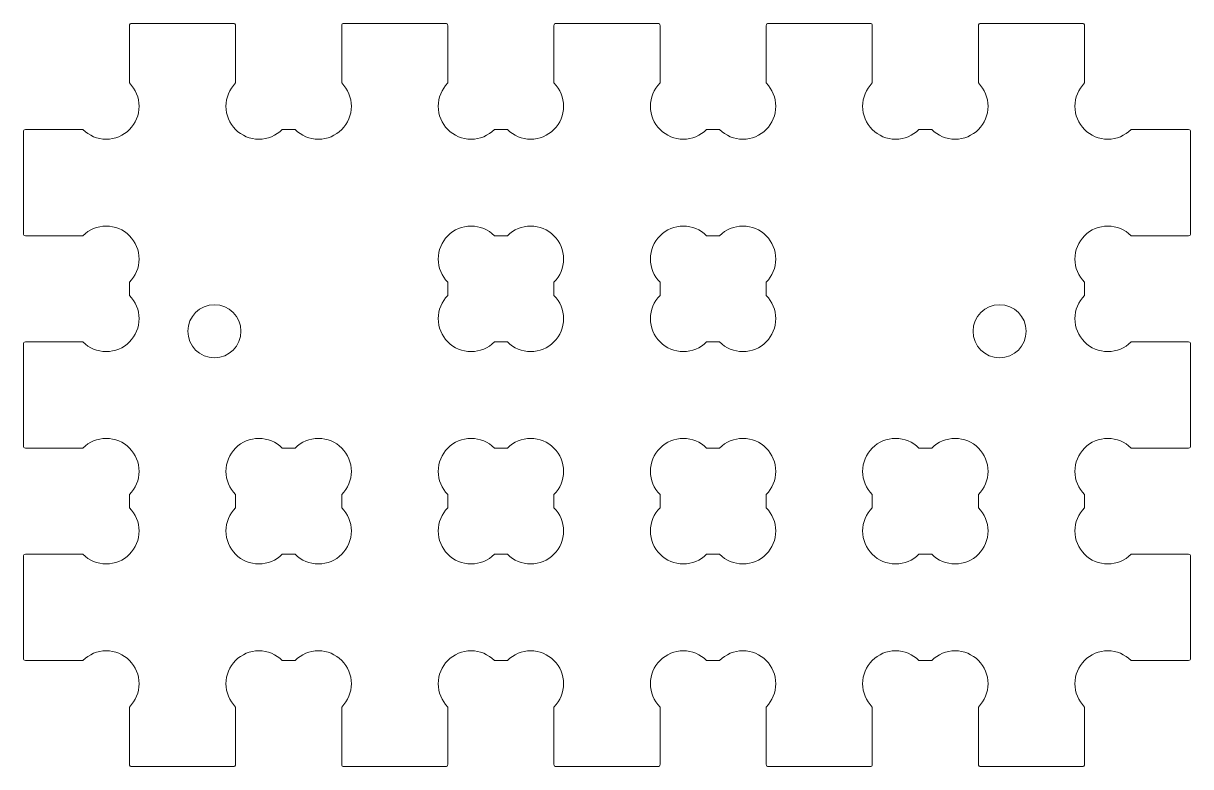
# Model space of a CAD drawing. Extents: x -27.5 to 27.5, y -17.5 to 17.5.
import ezdxf

# ---------------------------------------------------------------- set-up
doc = ezdxf.new("R2010")
doc.units = 0
doc.layers.get('0').update_dxf_attribs({"lineweight": 0})
doc.layers.add('holes', color=1, linetype='Continuous', lineweight=0)

msp = doc.modelspace()

# ---------------------------------------------------------------- linework, layer by layer
msp.add_lwpolyline([(2.5, -14.692, -0.414214), (2.5, -12.5, -0.414214), (4.692, -12.5), (5.308, -12.5, -0.414214), (7.5, -12.5, -0.414214), (7.5, -14.692), (7.5, -17.4, 0.414214), (7.6, -17.5), (12.4, -17.5, 0.414214), (12.5, -17.4), (12.5, -14.692, -0.414214), (12.5, -12.5, -0.414214), (14.692, -12.5), (15.308, -12.5, -0.414214), (17.5, -12.5, -0.414214), (17.5, -14.692), (17.5, -17.4, 0.414214), (17.6, -17.5), (22.4, -17.5, 0.414214), (22.5, -17.4), (22.5, -14.692, -0.414214), (22.5, -12.5, -0.414214), (24.692, -12.5), (27.4, -12.5, 0.414214), (27.5, -12.4), (27.5, -7.6, 0.414214), (27.4, -7.5), (24.692, -7.5, -0.414214), (22.5, -7.5, -0.414214), (22.5, -5.308), (22.5, -4.692, -0.414214), (22.5, -2.5, -0.414214), (24.692, -2.5), (27.4, -2.5, 0.414214), (27.5, -2.4), (27.5, 2.4, 0.414214), (27.4, 2.5), (24.692, 2.5, -0.414214), (22.5, 2.5, -0.414214), (22.5, 4.692), (22.5, 5.308, -0.414214), (22.5, 7.5, -0.414214), (24.692, 7.5), (27.4, 7.5, 0.414214), (27.5, 7.6), (27.5, 12.4, 0.414214), (27.4, 12.5), (24.692, 12.5, -0.414214), (22.5, 12.5, -0.414214), (22.5, 14.692), (22.5, 17.4, 0.414214), (22.4, 17.5), (17.6, 17.5, 0.414214), (17.5, 17.4), (17.5, 14.692, -0.414214), (17.5, 12.5, -0.414214), (15.308, 12.5), (14.692, 12.5, -0.414214), (12.5, 12.5, -0.414214), (12.5, 14.692), (12.5, 17.4, 0.414214), (12.4, 17.5), (7.6, 17.5, 0.414214), (7.5, 17.4), (7.5, 14.692, -0.414214), (7.5, 12.5, -0.414214), (5.308, 12.5), (4.692, 12.5, -0.414214), (2.5, 12.5, -0.414214), (2.5, 14.692), (2.5, 17.4, 0.414214), (2.4, 17.5), (-2.4, 17.5, 0.414214), (-2.5, 17.4), (-2.5, 14.692, -0.414214), (-2.5, 12.5, -0.414214), (-4.692, 12.5), (-5.308, 12.5, -0.414214), (-7.5, 12.5, -0.414214), (-7.5, 14.692), (-7.5, 17.4, 0.414214), (-7.6, 17.5), (-12.4, 17.5, 0.414214), (-12.5, 17.4), (-12.5, 14.692, -0.414214), (-12.5, 12.5, -0.414214), (-14.692, 12.5), (-15.308, 12.5, -0.414214), (-17.5, 12.5, -0.414214), (-17.5, 14.692), (-17.5, 17.4, 0.414214), (-17.6, 17.5), (-22.4, 17.5, 0.414214), (-22.5, 17.4), (-22.5, 14.692, -0.414214), (-22.5, 12.5, -0.414214), (-24.692, 12.5), (-27.4, 12.5, 0.414214), (-27.5, 12.4), (-27.5, 7.6, 0.414214), (-27.4, 7.5), (-24.692, 7.5, -0.414214), (-22.5, 7.5, -0.414214), (-22.5, 5.308), (-22.5, 4.692, -0.414214), (-22.5, 2.5, -0.414214), (-24.692, 2.5), (-27.4, 2.5, 0.414214), (-27.5, 2.4), (-27.5, -2.4, 0.414214), (-27.4, -2.5), (-24.692, -2.5, -0.414214), (-22.5, -2.5, -0.414214), (-22.5, -4.692), (-22.5, -5.308, -0.414214), (-22.5, -7.5, -0.414214), (-24.692, -7.5), (-27.4, -7.5, 0.414214), (-27.5, -7.6), (-27.5, -12.4, 0.414214), (-27.4, -12.5), (-24.692, -12.5, -0.414214), (-22.5, -12.5, -0.414214), (-22.5, -14.692), (-22.5, -17.4, 0.414214), (-22.4, -17.5), (-17.6, -17.5, 0.414214), (-17.5, -17.4), (-17.5, -14.692, -0.414214), (-17.5, -12.5, -0.414214), (-15.308, -12.5), (-14.692, -12.5, -0.414214), (-12.5, -12.5, -0.414214), (-12.5, -14.692), (-12.5, -17.4, 0.414214), (-12.4, -17.5), (-7.6, -17.5, 0.414214), (-7.5, -17.4), (-7.5, -14.692, -0.414214), (-7.5, -12.5, -0.414214), (-5.308, -12.5), (-4.692, -12.5, -0.414214), (-2.5, -12.5, -0.414214), (-2.5, -14.692), (-2.5, -17.4, 0.414214), (-2.4, -17.5), (2.4, -17.5, 0.414214), (2.5, -17.4), (2.5, -14.692)], format="xyb", close=True)
at = {"layer": 'holes'}
for points in [[(-2.5, 5.308, 0.414214), (-2.5, 7.5, 0.414214), (-4.692, 7.5), (-5.308, 7.5, 0.414214), (-7.5, 7.5, 0.414214), (-7.5, 5.308), (-7.5, 4.692, 0.414214), (-7.5, 2.5, 0.414214), (-5.308, 2.5), (-4.692, 2.5, 0.414214), (-2.5, 2.5, 0.414214), (-2.5, 4.692), (-2.5, 5.308)], [(7.5, 5.308, 0.414214), (7.5, 7.5, 0.414214), (5.308, 7.5), (4.692, 7.5, 0.414214), (2.5, 7.5, 0.414214), (2.5, 5.308), (2.5, 4.692, 0.414214), (2.5, 2.5, 0.414214), (4.692, 2.5), (5.308, 2.5, 0.414214), (7.5, 2.5, 0.414214), (7.5, 4.692), (7.5, 5.308)], [(-12.5, -4.692, 0.414214), (-12.5, -2.5, 0.414214), (-14.692, -2.5), (-15.308, -2.5, 0.414214), (-17.5, -2.5, 0.414214), (-17.5, -4.692), (-17.5, -5.308, 0.414214), (-17.5, -7.5, 0.414214), (-15.308, -7.5), (-14.692, -7.5, 0.414214), (-12.5, -7.5, 0.414214), (-12.5, -5.308), (-12.5, -4.692)], [(-2.5, -4.692, 0.414214), (-2.5, -2.5, 0.414214), (-4.692, -2.5), (-5.308, -2.5, 0.414214), (-7.5, -2.5, 0.414214), (-7.5, -4.692), (-7.5, -5.308, 0.414214), (-7.5, -7.5, 0.414214), (-5.308, -7.5), (-4.692, -7.5, 0.414214), (-2.5, -7.5, 0.414214), (-2.5, -5.308), (-2.5, -4.692)], [(7.5, -4.692, 0.414214), (7.5, -2.5, 0.414214), (5.308, -2.5), (4.692, -2.5, 0.414214), (2.5, -2.5, 0.414214), (2.5, -4.692), (2.5, -5.308, 0.414214), (2.5, -7.5, 0.414214), (4.692, -7.5), (5.308, -7.5, 0.414214), (7.5, -7.5, 0.414214), (7.5, -5.308), (7.5, -4.692)], [(17.5, -4.692, 0.414214), (17.5, -2.5, 0.414214), (15.308, -2.5), (14.692, -2.5, 0.414214), (12.5, -2.5, 0.414214), (12.5, -4.692), (12.5, -5.308, 0.414214), (12.5, -7.5, 0.414214), (14.692, -7.5), (15.308, -7.5, 0.414214), (17.5, -7.5, 0.414214), (17.5, -5.308), (17.5, -4.692)]]:
    msp.add_lwpolyline(points, format="xyb", close=True, dxfattribs=at)
for centre in [(-18.5, 3), (18.5, 3)]:
    msp.add_circle(centre, 1.25, dxfattribs=at)

doc.saveas('drawing.dxf')
